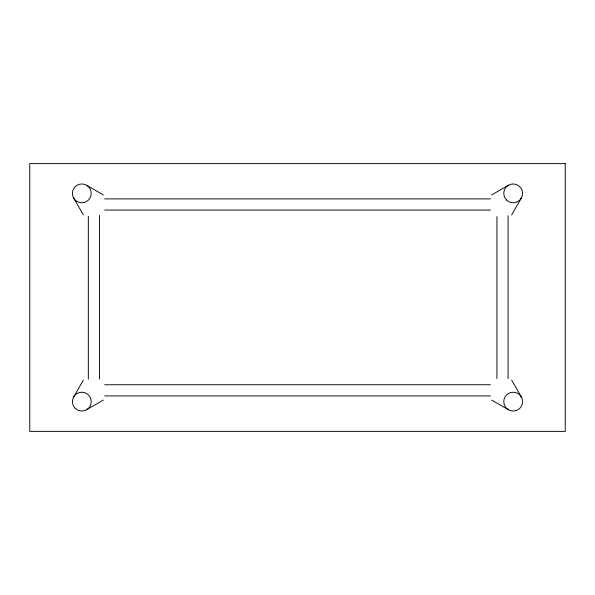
<?xml version="1.0" encoding="UTF-8"?>
<svg xmlns="http://www.w3.org/2000/svg" width="595" height="595" viewBox="0 0 595 595"><rect width="100%" height="100%" fill="white"/><g stroke="black" fill="none" stroke-linecap="round" stroke-linejoin="round"><path stroke-width="0.89" d="M73.668 396.924L83.345 380.116M511.655 214.884L521.332 198.076M86.513 409.769L103.322 400.093M491.678 194.907L508.487 185.231M104.66 198.894L490.481 198.894M104.66 210.05L490.481 210.05M104.66 384.757L490.481 384.757M104.66 395.913L490.481 395.913M491.678 400.093L508.487 409.769A9.401 9.401 0 0 0 522.588 401.625A9.401 9.401 0 0 0 508.487 393.481A9.401 9.401 0 0 0 508.487 409.769M86.513 185.231L103.322 194.907M511.655 380.116L521.332 396.924M73.668 198.076L83.345 214.884M508.085 215.71L508.085 378.613M496.929 216.639L496.929 378.613M99.477 215.271L99.477 379.097M88.32 216.193L88.32 379.097M565.25 163.625L29.75 163.625L29.75 431.375L565.25 431.375L565.25 163.625M75.163 408.274A9.401 9.401 0 0 0 90.894 404.057A9.401 9.401 0 0 0 79.38 392.544A9.401 9.401 0 0 0 75.163 408.274M77.112 201.519A9.401 9.401 0 0 0 91.213 193.375A9.401 9.401 0 0 0 77.112 185.231A9.401 9.401 0 0 0 77.112 201.519M506.538 200.024A9.401 9.401 0 0 0 522.269 195.807A9.401 9.401 0 0 0 510.755 184.294A9.401 9.401 0 0 0 506.538 200.024"/></g></svg>
